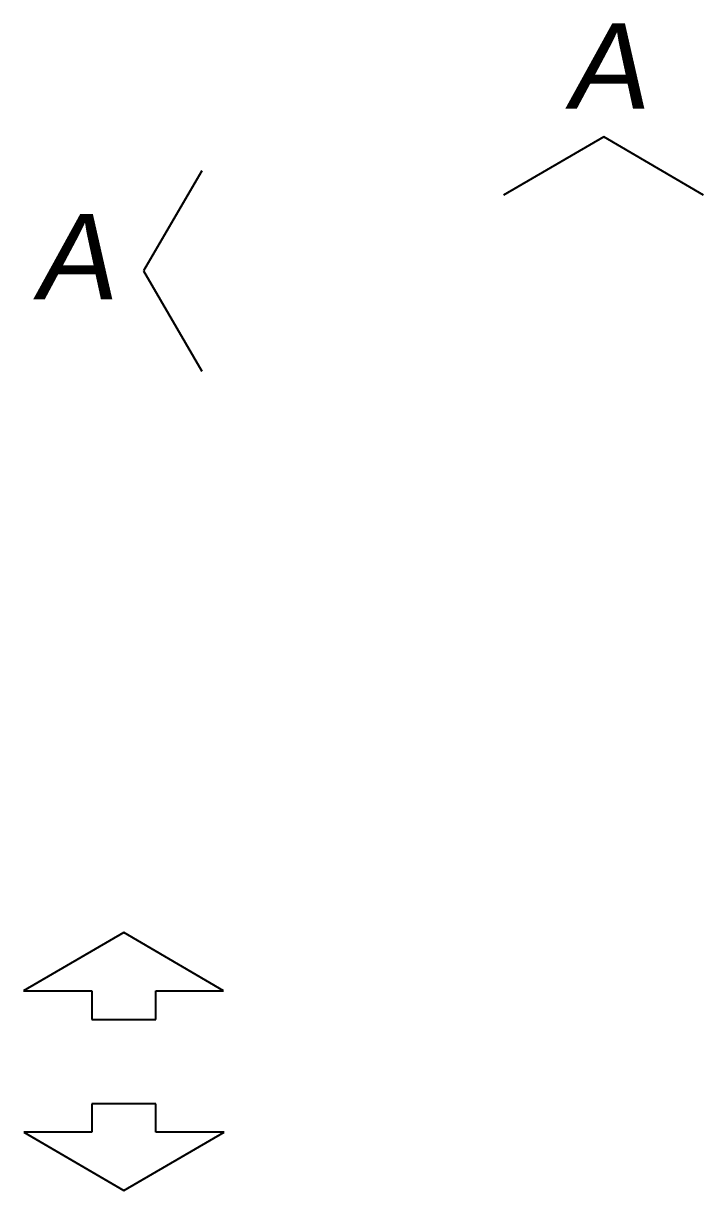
# Model space of a CAD drawing. Header units: millimetres. Extents: x 237 to 802, y 86 to 296.
# Drawn here: x 520.42 to 523.6, y 101.76 to 107.23 of the extents above; entities that cross this region are included whole.
import ezdxf

# ---------------------------------------------------------------- set-up
doc = ezdxf.new("R2010")
doc.units = ezdxf.units.MM
doc.layers.add('MUROS', color=6, linetype='Continuous')
doc.layers.add('texto', color=1, linetype='Continuous')
doc.styles.add('ARIAL-2', font='arial.ttf', dxfattribs={"oblique": 9, "height": 0.35})

msp = doc.modelspace()

# ---------------------------------------------------------------- linework, layer by layer
at = {"layer": 'MUROS', "color": 1}
for p, q in [((523.1356, 106.6981), (522.6654, 106.4247)), ((523.6031, 106.4247), (523.1356, 106.6981)), ((521.2532, 106.539), (520.9798, 106.0714)), ((520.9798, 106.0714), (521.2532, 105.6013)), ((520.8878, 102.9732), (520.4177, 102.6998)), ((521.3554, 102.6998), (520.8878, 102.9732)), ((520.4177, 102.6998), (520.7377, 102.6998)), ((520.7377, 102.6998), (520.7377, 102.5667)), ((521.038, 102.5667), (521.038, 102.6998)), ((521.038, 102.6998), (521.3554, 102.6998)), ((520.7377, 102.5667), (521.038, 102.5667)), ((520.7377, 102.1713), (520.7377, 102.0382)), ((521.038, 102.1713), (520.7377, 102.1713)), ((521.038, 102.0382), (521.038, 102.1713)), ((520.7377, 102.0382), (520.4203, 102.0382)), ((520.4203, 102.0382), (520.8878, 101.7648)), ((520.8878, 101.7648), (521.358, 102.0382)), ((521.358, 102.0382), (521.038, 102.0382))]:
    msp.add_line(p, q, dxfattribs=at)

# ---------------------------------------------------------------- texts
at = {"layer": 'texto', "color": 7, "style": 'ARIAL-2', "oblique": 9}
for p in [(522.954, 106.8297), (520.4627, 105.9373)]:
    msp.add_text('A', height=0.4, dxfattribs=at).set_placement(p)

doc.saveas('drawing.dxf')
